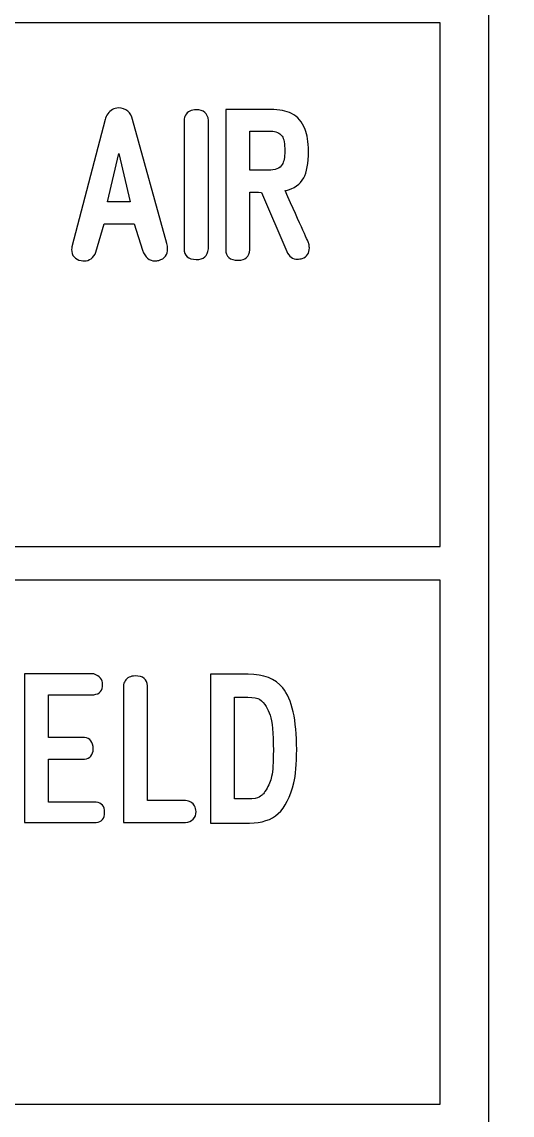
# Model space of a CAD drawing. Extents: x -224 to 225, y -79 to 79.
# Drawn here: x 193.43 to 203.49, y 11.48 to 33.92 of the extents above; entities that cross this region are included whole.
import ezdxf

# ---------------------------------------------------------------- set-up
doc = ezdxf.new("R2010")
doc.units = 0
doc.header["$MEASUREMENT"] = 0
doc.layers.add('PLAN_1', color=7, linetype='CONTINUOUS')

msp = doc.modelspace()

# ---------------------------------------------------------------- linework, layer by layer
at = {"layer": 'PLAN_1', "color": 250}
for points, knots in [([(223.9759, 78.3773), (223.9759, 78.3773), (80.9759, 78.3773), (80.9759, 78.3773), (80.9759, 78.3773), (80.4251, 78.3773), (79.9759, 77.9273), (79.9759, 77.3758), (79.9759, 77.3758), (79.9759, 77.3758), (79.9758, 71.3342), (79.9758, 71.3342), (79.9758, 71.3342), (79.9758, 70.7827), (80.4251, 70.3325), (80.9759, 70.3325), (80.9759, 70.3325), (80.9759, 70.3325), (84.7471, 70.3329), (84.7471, 70.3329), (84.7471, 70.3329), (84.7471, 70.3329), (84.7471, 70.3312), (84.7471, 70.3312), (84.7471, 70.3312), (84.7774, 70.3321), (84.8074, 70.3317), (84.8374, 70.3317), (84.8374, 70.3317), (88.2125, 70.3329), (90.9501, 67.5933), (90.9501, 64.2164), (90.9501, 64.2164), (90.9499, 60.8399), (88.2127, 58.101), (84.8374, 58.101), (84.8374, 58.101), (84.8072, 58.1014), (84.7774, 58.1018), (84.7474, 58.1024), (84.7474, 58.1024), (84.7474, 58.1024), (84.7471, 58.1014), (84.7471, 58.1014), (84.7471, 58.1014), (84.7471, 58.1014), (80.9759, 58.1014), (80.9759, 58.1014), (80.9759, 58.1014), (80.4251, 58.1014), (79.9759, 57.6514), (79.9759, 57.0999), (79.9759, 57.0999), (79.9759, 57.0999), (79.9758, -57.5), (79.9758, -57.5), (79.9758, -57.5), (79.9758, -58.0516), (80.4251, -58.5014), (80.9759, -58.5014), (80.9759, -58.5014), (80.9759, -58.5014), (84.7471, -58.5013), (84.7471, -58.5013), (84.7471, -58.5013), (84.7471, -58.5013), (84.7471, -58.502), (84.7471, -58.502), (84.7471, -58.502), (84.7774, -58.5013), (84.8074, -58.5014), (84.8374, -58.5014), (84.8374, -58.5014), (88.2125, -58.5013), (90.9501, -61.2399), (90.9501, -64.6167), (90.9501, -64.6167), (90.9499, -67.9901), (88.2177, -70.7272), (84.8467, -70.7321), (84.8467, -70.7321), (84.8397, -70.7321), (84.8338, -70.732), (84.8269, -70.7319), (84.8269, -70.7319), (84.8002, -70.7315), (84.7739, -70.7314), (84.7474, -70.7309), (84.7474, -70.7309), (84.7474, -70.7309), (84.7471, -70.7314), (84.7471, -70.7314), (84.7471, -70.7314), (84.7471, -70.7314), (80.9759, -70.7314), (80.9759, -70.7314), (80.9759, -70.7314), (80.4251, -70.7314), (79.9759, -71.181), (79.9759, -71.7325), (79.9759, -71.7325), (79.9759, -71.7325), (79.9758, -77.6209), (79.9758, -77.6209), (79.9758, -77.6209), (79.9758, -77.9033), (80.0791, -78.1466), (80.2822, -78.3424), (80.2822, -78.3424), (80.4854, -78.5379), (80.7318, -78.6325), (81.0136, -78.6218), (81.0136, -78.6218), (81.0136, -78.6218), (224.0136, -78.5346), (224.0136, -78.5346), (224.0136, -78.5346), (224.5508, -78.5142), (224.9758, -78.0725), (224.9758, -77.5342), (224.9758, -77.5342), (224.9758, -77.5342), (224.9758, -71.7378), (224.9758, -71.7378), (224.9758, -71.7378), (224.9758, -71.1866), (224.5266, -70.7368), (223.9758, -70.7368), (223.9758, -70.7368), (223.9758, -70.7368), (220.4778, -70.7365), (220.4778, -70.7365), (220.4778, -70.7365), (220.4778, -70.7365), (220.4778, -70.735), (220.4778, -70.735), (220.4778, -70.735), (220.4481, -70.7357), (220.4179, -70.7368), (220.3879, -70.7368), (220.3879, -70.7368), (217.0127, -70.7365), (214.2753, -67.9983), (214.2753, -64.6215), (214.2753, -64.6215), (214.2753, -61.2481), (217.0057, -58.5128), (220.3752, -58.506), (220.3752, -58.506), (220.381, -58.5058), (220.3857, -58.506), (220.3914, -58.5058), (220.3914, -58.5058), (220.4203, -58.5054), (220.4492, -58.5066), (220.4779, -58.5072), (220.4779, -58.5072), (220.4779, -58.5072), (220.4778, -58.505), (220.4778, -58.505), (220.4778, -58.505), (220.4778, -58.505), (223.9759, -58.505), (223.9759, -58.505), (223.9759, -58.505), (224.5267, -58.505), (224.9758, -58.0556), (224.9758, -57.5041), (224.9758, -57.5041), (224.9758, -57.5041), (224.9758, 57.096), (224.9758, 57.096), (224.9758, 57.096), (224.9758, 57.6478), (224.5266, 58.0971), (223.9758, 58.0971), (223.9758, 58.0971), (223.9758, 58.0971), (220.4778, 58.0973), (220.4778, 58.0973), (220.4778, 58.0973), (220.4778, 58.0973), (220.4778, 58.099), (220.4778, 58.099), (220.4778, 58.099), (220.4481, 58.0981), (220.4179, 58.0971), (220.3879, 58.0971), (220.3879, 58.0971), (217.0127, 58.0973), (214.2753, 60.8356), (214.2753, 64.2126), (214.2753, 64.2126), (214.2753, 67.5856), (217.0053, 70.3207), (220.3743, 70.3279), (220.3743, 70.3279), (220.3808, 70.3282), (220.386, 70.3279), (220.3923, 70.328), (220.3923, 70.328), (220.4209, 70.3288), (220.4495, 70.3274), (220.4779, 70.3268), (220.4779, 70.3268), (220.4779, 70.3268), (220.4778, 70.3291), (220.4778, 70.3291), (220.4778, 70.3291), (220.4778, 70.3291), (223.9759, 70.3291), (223.9759, 70.3291), (223.9759, 70.3291), (224.5267, 70.3291), (224.9758, 70.7785), (224.9758, 71.3299), (224.9758, 71.3299), (224.9758, 71.3299), (224.9758, 77.3759), (224.9758, 77.3759), (224.9758, 77.3759), (224.9758, 77.9276), (224.5265, 78.377), (223.9759, 78.3773)], [0, 0, 0, 0, 0.0175439, 0.0175439, 0.0175439, 0.0175439, 0.0350877, 0.0350877, 0.0350877, 0.0350877, 0.0526316, 0.0526316, 0.0526316, 0.0526316, 0.0701754, 0.0701754, 0.0701754, 0.0701754, 0.0877193, 0.0877193, 0.0877193, 0.0877193, 0.1052632, 0.1052632, 0.1052632, 0.1052632, 0.122807, 0.122807, 0.122807, 0.122807, 0.1403509, 0.1403509, 0.1403509, 0.1403509, 0.1578947, 0.1578947, 0.1578947, 0.1578947, 0.1754386, 0.1754386, 0.1754386, 0.1754386, 0.1929825, 0.1929825, 0.1929825, 0.1929825, 0.2105263, 0.2105263, 0.2105263, 0.2105263, 0.2280702, 0.2280702, 0.2280702, 0.2280702, 0.245614, 0.245614, 0.245614, 0.245614, 0.2631579, 0.2631579, 0.2631579, 0.2631579, 0.2807018, 0.2807018, 0.2807018, 0.2807018, 0.2982456, 0.2982456, 0.2982456, 0.2982456, 0.3157895, 0.3157895, 0.3157895, 0.3157895, 0.3333333, 0.3333333, 0.3333333, 0.3333333, 0.3508772, 0.3508772, 0.3508772, 0.3508772, 0.3684211, 0.3684211, 0.3684211, 0.3684211, 0.3859649, 0.3859649, 0.3859649, 0.3859649, 0.4035088, 0.4035088, 0.4035088, 0.4035088, 0.4210526, 0.4210526, 0.4210526, 0.4210526, 0.4385965, 0.4385965, 0.4385965, 0.4385965, 0.4561404, 0.4561404, 0.4561404, 0.4561404, 0.4736842, 0.4736842, 0.4736842, 0.4736842, 0.4912281, 0.4912281, 0.4912281, 0.4912281, 0.5087719, 0.5087719, 0.5087719, 0.5087719, 0.5263158, 0.5263158, 0.5263158, 0.5263158, 0.5438596, 0.5438596, 0.5438596, 0.5438596, 0.5614035, 0.5614035, 0.5614035, 0.5614035, 0.5789474, 0.5789474, 0.5789474, 0.5789474, 0.5964912, 0.5964912, 0.5964912, 0.5964912, 0.6140351, 0.6140351, 0.6140351, 0.6140351, 0.6315789, 0.6315789, 0.6315789, 0.6315789, 0.6491228, 0.6491228, 0.6491228, 0.6491228, 0.6666667, 0.6666667, 0.6666667, 0.6666667, 0.6842105, 0.6842105, 0.6842105, 0.6842105, 0.7017544, 0.7017544, 0.7017544, 0.7017544, 0.7192982, 0.7192982, 0.7192982, 0.7192982, 0.7368421, 0.7368421, 0.7368421, 0.7368421, 0.754386, 0.754386, 0.754386, 0.754386, 0.7719298, 0.7719298, 0.7719298, 0.7719298, 0.7894737, 0.7894737, 0.7894737, 0.7894737, 0.8070175, 0.8070175, 0.8070175, 0.8070175, 0.8245614, 0.8245614, 0.8245614, 0.8245614, 0.8421053, 0.8421053, 0.8421053, 0.8421053, 0.8596491, 0.8596491, 0.8596491, 0.8596491, 0.877193, 0.877193, 0.877193, 0.877193, 0.8947368, 0.8947368, 0.8947368, 0.8947368, 0.9122807, 0.9122807, 0.9122807, 0.9122807, 0.9298246, 0.9298246, 0.9298246, 0.9298246, 0.9473684, 0.9473684, 0.9473684, 0.9473684, 0.9649123, 0.9649123, 0.9649123, 0.9649123, 1, 1, 1, 1]), ([(101.9357, 69.1187), (101.9357, 69.1187), (203.0161, 69.1187), (203.0161, 69.1187), (203.0161, 69.1187), (203.0161, 69.1187), (203.0161, -69.3472), (203.0161, -69.3472), (203.0161, -69.3472), (203.0161, -69.3472), (101.9357, -69.3472), (101.9357, -69.3472), (101.9357, -69.3472), (101.9357, -69.3472), (101.9357, 69.1187), (101.9357, 69.1187)], [0, 0, 0, 0, 0.2, 0.2, 0.2, 0.2, 0.4, 0.4, 0.4, 0.4, 0.6, 0.6, 0.6, 0.6, 1, 1, 1, 1]), ([(177.956, 33.9034), (177.956, 33.9034), (202.015, 33.9034), (202.015, 33.9034), (202.015, 33.9034), (202.015, 33.9034), (202.015, 23.1492), (202.015, 23.1492), (202.015, 23.1492), (202.015, 23.1492), (177.956, 23.1492), (177.956, 23.1492), (177.956, 23.1492), (177.956, 23.1492), (177.956, 33.9034), (177.956, 33.9034)], [0, 0, 0, 0, 0.2, 0.2, 0.2, 0.2, 0.4, 0.4, 0.4, 0.4, 0.6, 0.6, 0.6, 0.6, 1, 1, 1, 1]), ([(177.956, 22.4581), (177.956, 22.4581), (202.015, 22.4581), (202.015, 22.4581), (202.015, 22.4581), (202.015, 22.4581), (202.015, 11.7038), (202.015, 11.7038), (202.015, 11.7038), (202.015, 11.7038), (177.956, 11.7038), (177.956, 11.7038), (177.956, 11.7038), (177.956, 11.7038), (177.956, 22.4581), (177.956, 22.4581)], [0, 0, 0, 0, 0.2, 0.2, 0.2, 0.2, 0.4, 0.4, 0.4, 0.4, 0.6, 0.6, 0.6, 0.6, 1, 1, 1, 1])]:
    msp.add_open_spline(points, degree=3, knots=knots, dxfattribs=at)
at = {"layer": 'PLAN_1', "color": 7}
for points, knots in [([(195.9087, 29.2325), (195.9087, 29.2325), (195.7339, 29.7751), (195.7339, 29.7751), (195.7339, 29.7751), (195.7339, 29.7751), (195.1211, 29.7751), (195.1211, 29.7751), (195.1211, 29.7751), (195.1211, 29.7751), (194.9532, 29.1962), (194.9532, 29.1962), (194.9532, 29.1962), (194.905, 29.0747), (194.8234, 29.0137), (194.709, 29.0137), (194.709, 29.0137), (194.6907, 29.0137), (194.6708, 29.0156), (194.6499, 29.0193), (194.6499, 29.0193), (194.5196, 29.0456), (194.4541, 29.1218), (194.4541, 29.2483), (194.4541, 29.2483), (194.4541, 29.2679), (194.456, 29.2858), (194.4598, 29.3004), (194.4598, 29.3004), (194.4598, 29.3004), (195.1413, 31.9137), (195.1413, 31.9137), (195.1413, 31.9137), (195.154, 31.9594), (195.1711, 31.9988), (195.1934, 32.0305), (195.1934, 32.0305), (195.2469, 32.1107), (195.3212, 32.1513), (195.4171, 32.1539), (195.4171, 32.1539), (195.4892, 32.1553), (195.5513, 32.133), (195.604, 32.0878), (195.604, 32.0878), (195.6569, 32.0428), (195.6886, 31.9849), (195.7, 31.9136), (195.7, 31.9136), (195.7, 31.9136), (196.4076, 29.3689), (196.4076, 29.3689), (196.4076, 29.3689), (196.4179, 29.3367), (196.4228, 29.3028), (196.4228, 29.2666), (196.4228, 29.2666), (196.4228, 29.1389), (196.3637, 29.0581), (196.2454, 29.0251), (196.2454, 29.0251), (196.2182, 29.0175), (196.1914, 29.0137), (196.1653, 29.0137), (196.1653, 29.0137), (196.0478, 29.0137), (195.9619, 29.0868), (195.9087, 29.2325)], [0, 0, 0, 0, 0.0555556, 0.0555556, 0.0555556, 0.0555556, 0.1111111, 0.1111111, 0.1111111, 0.1111111, 0.1666667, 0.1666667, 0.1666667, 0.1666667, 0.2222222, 0.2222222, 0.2222222, 0.2222222, 0.2777778, 0.2777778, 0.2777778, 0.2777778, 0.3333333, 0.3333333, 0.3333333, 0.3333333, 0.3888889, 0.3888889, 0.3888889, 0.3888889, 0.4444444, 0.4444444, 0.4444444, 0.4444444, 0.5, 0.5, 0.5, 0.5, 0.5555556, 0.5555556, 0.5555556, 0.5555556, 0.6111111, 0.6111111, 0.6111111, 0.6111111, 0.6666667, 0.6666667, 0.6666667, 0.6666667, 0.7222222, 0.7222222, 0.7222222, 0.7222222, 0.7777778, 0.7777778, 0.7777778, 0.7777778, 0.8333333, 0.8333333, 0.8333333, 0.8333333, 0.8888889, 0.8888889, 0.8888889, 0.8888889, 1, 1, 1, 1]), ([(196.763, 29.2597), (196.763, 29.2597), (196.763, 31.8965), (196.763, 31.8965), (196.763, 31.8965), (196.7641, 31.9391), (196.7737, 31.9747), (196.7908, 32.0045), (196.7908, 32.0045), (196.8302, 32.0764), (196.9046, 32.1132), (197.0121, 32.1145), (197.0121, 32.1145), (197.1654, 32.116), (197.2473, 32.0434), (197.26, 31.8965), (197.26, 31.8965), (197.26, 31.8965), (197.26, 29.2597), (197.26, 29.2597), (197.26, 29.2597), (197.243, 29.1117), (197.1602, 29.0397), (197.0121, 29.0435), (197.0121, 29.0435), (196.8437, 29.0476), (196.7603, 29.1191), (196.763, 29.2597)], [0, 0, 0, 0, 0.125, 0.125, 0.125, 0.125, 0.25, 0.25, 0.25, 0.25, 0.375, 0.375, 0.375, 0.375, 0.5, 0.5, 0.5, 0.5, 0.625, 0.625, 0.625, 0.625, 0.75, 0.75, 0.75, 0.75, 1, 1, 1, 1]), ([(198.8678, 29.2056), (198.8678, 29.2056), (198.3514, 30.4199), (198.3514, 30.4199), (198.3514, 30.4199), (198.2689, 30.4236), (198.1893, 30.4242), (198.113, 30.4216), (198.113, 30.4216), (198.113, 30.4216), (198.1131, 29.2431), (198.1131, 29.2431), (198.1131, 29.2431), (198.0998, 29.099), (198.0196, 29.027), (197.8727, 29.027), (197.8727, 29.027), (197.6994, 29.027), (197.6134, 29.0989), (197.6159, 29.2431), (197.6159, 29.2431), (197.6159, 29.2431), (197.616, 32.1223), (197.616, 32.1223), (197.616, 32.1223), (197.616, 32.1223), (198.5378, 32.1223), (198.5378, 32.1223), (198.5378, 32.1223), (198.7164, 32.1223), (198.8593, 32.0948), (198.9661, 32.0401), (198.9661, 32.0401), (199.0888, 31.9766), (199.1822, 31.8684), (199.2458, 31.714), (199.2458, 31.714), (199.2905, 31.6059), (199.3125, 31.4565), (199.3125, 31.2653), (199.3125, 31.2653), (199.3127, 31.0174), (199.2801, 30.8342), (199.2159, 30.716), (199.2159, 30.716), (199.1448, 30.5859), (199.0176, 30.4985), (198.8339, 30.4554), (198.8339, 30.4554), (198.8339, 30.4554), (198.8321, 30.4611), (198.8321, 30.4611), (198.8321, 30.4611), (199.1601, 29.7347), (199.3227, 29.3697), (199.3202, 29.3658), (199.3202, 29.3658), (199.3274, 29.3386), (199.331, 29.3106), (199.331, 29.2818), (199.331, 29.2818), (199.3311, 29.1687), (199.2827, 29.097), (199.186, 29.0657), (199.186, 29.0657), (199.1511, 29.055), (199.1187, 29.0493), (199.0875, 29.0493), (199.0875, 29.0493), (198.9858, 29.0493), (198.9127, 29.1014), (198.8678, 29.2056)], [0, 0, 0, 0, 0.0526316, 0.0526316, 0.0526316, 0.0526316, 0.1052632, 0.1052632, 0.1052632, 0.1052632, 0.1578947, 0.1578947, 0.1578947, 0.1578947, 0.2105263, 0.2105263, 0.2105263, 0.2105263, 0.2631579, 0.2631579, 0.2631579, 0.2631579, 0.3157895, 0.3157895, 0.3157895, 0.3157895, 0.3684211, 0.3684211, 0.3684211, 0.3684211, 0.4210526, 0.4210526, 0.4210526, 0.4210526, 0.4736842, 0.4736842, 0.4736842, 0.4736842, 0.5263158, 0.5263158, 0.5263158, 0.5263158, 0.5789474, 0.5789474, 0.5789474, 0.5789474, 0.6315789, 0.6315789, 0.6315789, 0.6315789, 0.6842105, 0.6842105, 0.6842105, 0.6842105, 0.7368421, 0.7368421, 0.7368421, 0.7368421, 0.7894737, 0.7894737, 0.7894737, 0.7894737, 0.8421053, 0.8421053, 0.8421053, 0.8421053, 0.8947368, 0.8947368, 0.8947368, 0.8947368, 1, 1, 1, 1]), ([(198.7723, 31.5731), (198.7176, 31.6434), (198.6425, 31.679), (198.5472, 31.679), (198.5472, 31.679), (198.5472, 31.679), (198.1131, 31.6791), (198.1131, 31.6791), (198.1131, 31.6791), (198.1131, 31.6791), (198.1131, 30.8744), (198.1131, 30.8744), (198.1131, 30.8744), (198.1131, 30.8744), (198.4856, 30.8744), (198.4856, 30.8744), (198.4856, 30.8744), (198.6306, 30.8744), (198.7271, 30.9131), (198.7741, 30.99), (198.7741, 30.99), (198.8092, 31.0459), (198.8262, 31.1375), (198.8262, 31.2653), (198.8262, 31.2653), (198.8263, 31.4225), (198.8084, 31.5246), (198.7723, 31.5731)], [0, 0, 0, 0, 0.125, 0.125, 0.125, 0.125, 0.25, 0.25, 0.25, 0.25, 0.375, 0.375, 0.375, 0.375, 0.5, 0.5, 0.5, 0.5, 0.625, 0.625, 0.625, 0.625, 0.75, 0.75, 0.75, 0.75, 1, 1, 1, 1]), ([(195.4211, 31.2164), (195.4211, 31.2164), (195.1897, 30.2279), (195.1897, 30.2279), (195.1897, 30.2279), (195.1897, 30.2279), (195.6575, 30.2279), (195.6575, 30.2279), (195.6575, 30.2279), (195.6575, 30.2279), (195.4211, 31.2164), (195.4211, 31.2164)], [0, 0, 0, 0, 0.25, 0.25, 0.25, 0.25, 0.5, 0.5, 0.5, 0.5, 1, 1, 1, 1]), ([(193.4854, 17.4832), (193.4854, 17.4832), (193.4854, 20.5357), (193.4854, 20.5357), (193.4854, 20.5357), (193.4854, 20.5357), (194.9119, 20.5357), (194.9119, 20.5357), (194.9119, 20.5357), (195.03, 20.4913), (195.0885, 20.4187), (195.0885, 20.3195), (195.0885, 20.3195), (195.0885, 20.1931), (195.03, 20.1218), (194.9118, 20.1072), (194.9118, 20.1072), (194.9118, 20.1072), (193.9824, 20.1074), (193.9824, 20.1074), (193.9824, 20.1074), (193.9824, 20.1074), (193.9824, 19.2321), (193.9824, 19.2321), (193.9824, 19.2321), (193.9824, 19.2321), (194.7149, 19.2321), (194.7149, 19.2321), (194.7149, 19.2321), (194.8349, 19.2148), (194.8953, 19.1364), (194.8953, 18.9972), (194.8953, 18.9972), (194.8955, 18.8695), (194.8349, 18.7982), (194.7147, 18.7849), (194.7147, 18.7849), (194.7147, 18.7849), (193.9824, 18.7852), (193.9824, 18.7852), (193.9824, 18.7852), (193.9824, 18.7852), (193.9824, 17.9), (193.9824, 17.9), (193.9824, 17.9), (193.9824, 17.9), (194.9544, 17.9), (194.9544, 17.9), (194.9544, 17.9), (195.0727, 17.8887), (195.1317, 17.82), (195.1317, 17.6934), (195.1317, 17.6934), (195.1318, 17.566), (195.0726, 17.4958), (194.955, 17.4831), (194.955, 17.4831), (194.955, 17.4831), (193.4854, 17.4832), (193.4854, 17.4832)], [0, 0, 0, 0, 0.0625, 0.0625, 0.0625, 0.0625, 0.125, 0.125, 0.125, 0.125, 0.1875, 0.1875, 0.1875, 0.1875, 0.25, 0.25, 0.25, 0.25, 0.3125, 0.3125, 0.3125, 0.3125, 0.375, 0.375, 0.375, 0.375, 0.4375, 0.4375, 0.4375, 0.4375, 0.5, 0.5, 0.5, 0.5, 0.5625, 0.5625, 0.5625, 0.5625, 0.625, 0.625, 0.625, 0.625, 0.6875, 0.6875, 0.6875, 0.6875, 0.75, 0.75, 0.75, 0.75, 0.8125, 0.8125, 0.8125, 0.8125, 0.875, 0.875, 0.875, 0.875, 1, 1, 1, 1]), ([(195.5158, 17.4832), (195.5158, 17.4832), (195.5158, 20.2876), (195.5158, 20.2876), (195.5158, 20.2876), (195.5209, 20.3271), (195.5316, 20.3614), (195.5494, 20.39), (195.5494, 20.39), (195.5902, 20.4582), (195.66, 20.4924), (195.7579, 20.4924), (195.7579, 20.4924), (195.9208, 20.4937), (196.0051, 20.4256), (196.0128, 20.2876), (196.0128, 20.2876), (196.0128, 20.2876), (196.0129, 17.9358), (196.0129, 17.9358), (196.0129, 17.9358), (196.0129, 17.9358), (196.7915, 17.9358), (196.7915, 17.9358), (196.7915, 17.9358), (196.8324, 17.9307), (196.8678, 17.9205), (196.8976, 17.9038), (196.8976, 17.9038), (196.9683, 17.8645), (197.0044, 17.7984), (197.0057, 17.7069), (197.0057, 17.7069), (197.0084, 17.6447), (196.9885, 17.593), (196.9466, 17.5529), (196.9466, 17.5529), (196.9054, 17.5124), (196.8538, 17.4894), (196.7915, 17.4831), (196.7915, 17.4831), (196.7915, 17.4831), (195.5158, 17.4832), (195.5158, 17.4832)], [0, 0, 0, 0, 0.0833333, 0.0833333, 0.0833333, 0.0833333, 0.1666667, 0.1666667, 0.1666667, 0.1666667, 0.25, 0.25, 0.25, 0.25, 0.3333333, 0.3333333, 0.3333333, 0.3333333, 0.4166667, 0.4166667, 0.4166667, 0.4166667, 0.5, 0.5, 0.5, 0.5, 0.5833333, 0.5833333, 0.5833333, 0.5833333, 0.6666667, 0.6666667, 0.6666667, 0.6666667, 0.75, 0.75, 0.75, 0.75, 0.8333333, 0.8333333, 0.8333333, 0.8333333, 1, 1, 1, 1]), ([(199.0132, 18.3008), (198.9402, 18.0065), (198.8333, 17.7946), (198.6928, 17.6661), (198.6928, 17.6661), (198.5531, 17.5379), (198.3566, 17.4736), (198.1048, 17.4736), (198.1048, 17.4736), (198.1048, 17.4736), (197.3001, 17.4737), (197.3001, 17.4737), (197.3001, 17.4737), (197.3001, 17.4737), (197.3001, 20.5279), (197.3001, 20.5279), (197.3001, 20.5279), (197.3001, 20.5279), (198.075, 20.5279), (198.075, 20.5279), (198.075, 20.5279), (198.3953, 20.5279), (198.6318, 20.4346), (198.7844, 20.2471), (198.7844, 20.2471), (198.9757, 20.0119), (199.0711, 19.5903), (199.0711, 18.982), (199.0711, 18.982), (199.0712, 18.6839), (199.052, 18.457), (199.0132, 18.3008)], [0, 0, 0, 0, 0.1111111, 0.1111111, 0.1111111, 0.1111111, 0.2222222, 0.2222222, 0.2222222, 0.2222222, 0.3333333, 0.3333333, 0.3333333, 0.3333333, 0.4444444, 0.4444444, 0.4444444, 0.4444444, 0.5555556, 0.5555556, 0.5555556, 0.5555556, 0.6666667, 0.6666667, 0.6666667, 0.6666667, 0.7777778, 0.7777778, 0.7777778, 0.7777778, 1, 1, 1, 1]), ([(198.5259, 19.6847), (198.4985, 19.7562), (198.4716, 19.816), (198.4456, 19.8631), (198.4456, 19.8631), (198.412, 19.9242), (198.3661, 19.975), (198.3076, 20.0156), (198.3076, 20.0156), (198.2715, 20.0419), (198.1919, 20.055), (198.0692, 20.055), (198.0692, 20.055), (198.0692, 20.055), (197.7972, 20.0552), (197.7972, 20.0552), (197.7972, 20.0552), (197.7972, 20.0552), (197.7972, 17.969), (197.7972, 17.969), (197.7972, 17.969), (197.7972, 17.969), (198.0762, 17.969), (198.0762, 17.969), (198.0762, 17.969), (198.1881, 17.969), (198.2637, 17.9815), (198.3038, 18.0069), (198.3038, 18.0069), (198.3433, 18.0323), (198.368, 18.0513), (198.3782, 18.0634), (198.3782, 18.0634), (198.3872, 18.0725), (198.408, 18.1028), (198.4417, 18.155), (198.4417, 18.155), (198.4991, 18.2473), (198.5371, 18.3386), (198.5568, 18.4309), (198.5568, 18.4309), (198.5804, 18.5442), (198.5924, 18.7201), (198.5924, 18.9597), (198.5924, 18.9597), (198.5925, 19.3235), (198.5701, 19.5649), (198.5259, 19.6847)], [0, 0, 0, 0, 0.0769231, 0.0769231, 0.0769231, 0.0769231, 0.1538462, 0.1538462, 0.1538462, 0.1538462, 0.2307692, 0.2307692, 0.2307692, 0.2307692, 0.3076923, 0.3076923, 0.3076923, 0.3076923, 0.3846154, 0.3846154, 0.3846154, 0.3846154, 0.4615385, 0.4615385, 0.4615385, 0.4615385, 0.5384615, 0.5384615, 0.5384615, 0.5384615, 0.6153846, 0.6153846, 0.6153846, 0.6153846, 0.6923077, 0.6923077, 0.6923077, 0.6923077, 0.7692308, 0.7692308, 0.7692308, 0.7692308, 0.8461538, 0.8461538, 0.8461538, 0.8461538, 1, 1, 1, 1])]:
    msp.add_open_spline(points, degree=3, knots=knots, dxfattribs=at)

doc.saveas('drawing.dxf')
